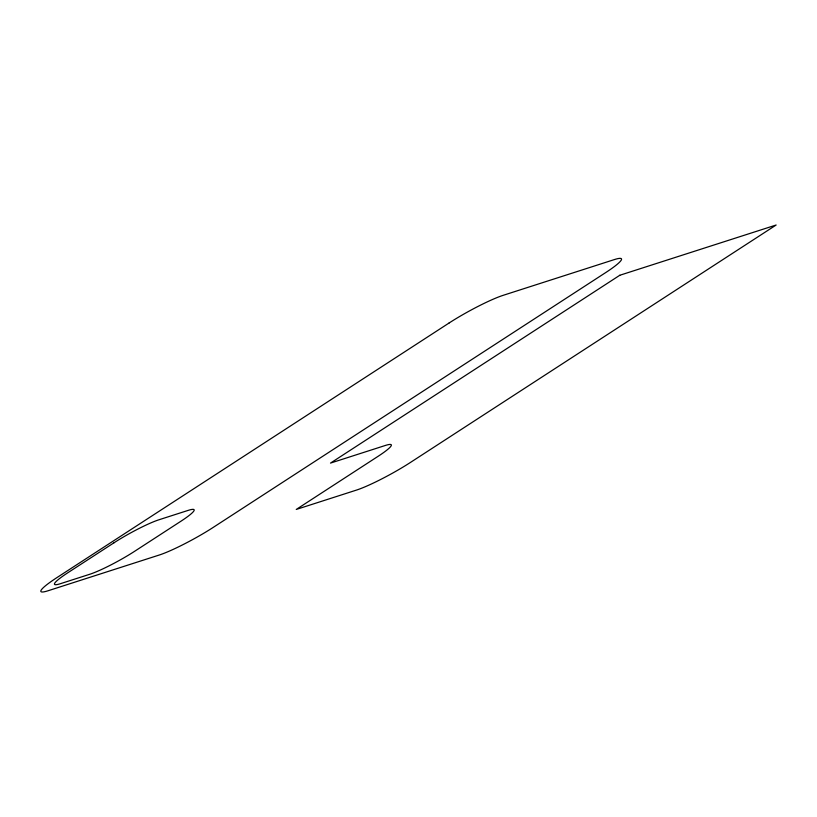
<?xml version="1.0" encoding="UTF-8"?>
<svg xmlns="http://www.w3.org/2000/svg" width="817" height="817" viewBox="0 0 817 817"><rect width="100%" height="100%" fill="white"/><g stroke="black" fill="none" stroke-linecap="round" stroke-linejoin="round"><path stroke-width="1.23" d="M449.064 323.021L56.935 577.599A44.077 5.29 -28.7 0 0 48.142 590.732L159.213 555.039A44.077 5.29 -28.7 0 0 213.288 527.353L605.417 272.766A44.077 5.29 -28.7 0 0 614.21 259.632L503.149 295.335A44.077 5.29 -28.7 0 0 449.064 323.021M114.033 542.764L67.811 572.768A36.581 4.391 -28.7 0 0 60.519 583.665L89.727 574.28A36.581 4.391 -28.7 0 0 134.611 551.301L180.823 521.297A36.581 4.391 -28.7 0 0 188.124 510.4L158.917 519.786A36.581 4.391 -28.7 0 0 114.033 542.764M619.797 275.268L330.497 463.096L385.297 445.479A36.581 4.391 -28.7 0 1 377.995 456.376L296.254 509.451L356.386 490.118A44.077 5.29 -28.7 0 0 410.461 462.432L776.15 225.012L619.797 275.268"/></g></svg>
